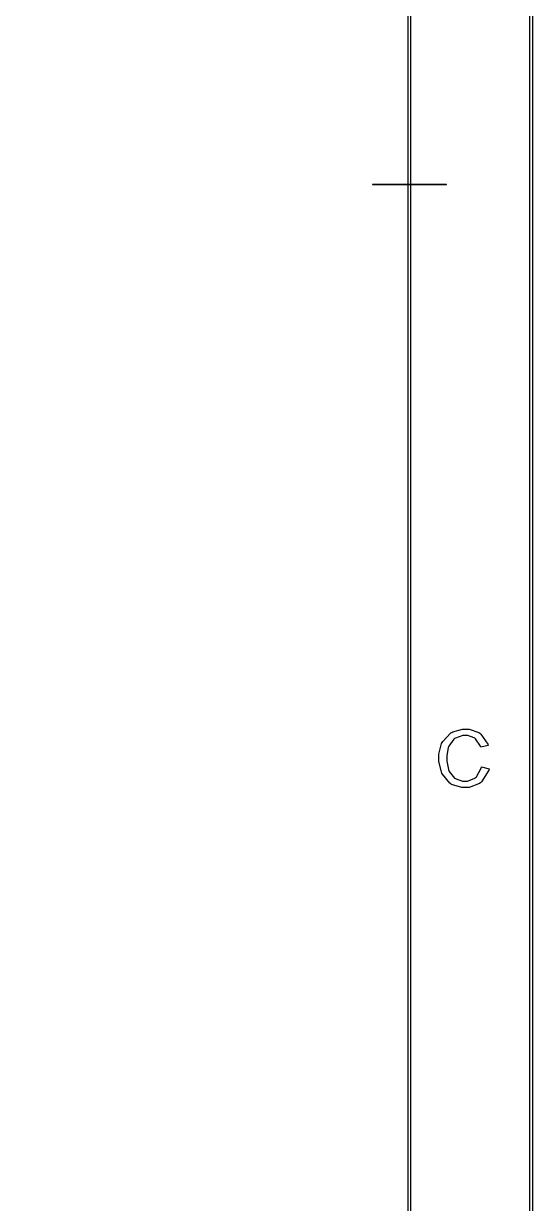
# Model space of a CAD drawing. Extents: x 0.54 to 10.46, y 0.74 to 7.76.
# Drawn here: x 9.767 to 10.465, y 4.523 to 6.142 of the extents above; entities that cross this region are included whole.
import ezdxf

# ---------------------------------------------------------------- set-up
doc = ezdxf.new("R2010")
doc.units = 0
doc.layers.get('0').update_dxf_attribs({"linetype": 'CONTINUOUS'})

msp = doc.modelspace()

# ---------------------------------------------------------------- linework, layer by layer
at = {"color": 0}
for points in [[(10.4631, 0.73899), (0.53689, 0.73899), (0.53646, 0.73899), (0.53516, 0.74029), (0.53516, 0.74072), (0.53516, 7.75928), (0.53516, 7.75971), (0.53646, 7.76101), (0.53689, 7.76101), (10.4631, 7.76101), (10.4635, 7.76101), (10.4648, 7.75971), (10.4648, 7.75928), (10.4648, 0.74072), (10.4648, 0.74029), (10.4635, 0.73899), (10.4631, 0.73899)], [(0.53863, 0.74246), (10.4614, 0.74246), (10.4614, 7.75754), (0.53863, 7.75754), (0.53863, 0.74246)], [(10.296, 0.90609), (0.87115, 0.90609), (0.87071, 0.90609), (0.86941, 0.90739), (0.86941, 0.90782), (0.86941, 7.59218), (0.86941, 7.59261), (0.87071, 7.59392), (0.87115, 7.59392), (10.296, 7.59392), (10.2964, 7.59392), (10.2977, 7.59261), (10.2977, 7.59218), (10.2977, 0.90782), (10.2977, 0.90739), (10.2964, 0.90609), (10.296, 0.90609)], [(0.87289, 0.90956), (10.2943, 0.90956), (10.2943, 7.59044), (0.87289, 7.59044), (0.87289, 0.90956)], [(10.3461, 5.92042), (10.2458, 5.92042), (10.2457, 5.92042), (10.2452, 5.9209), (10.2452, 5.92106), (10.2452, 5.92128), (10.2457, 5.92176), (10.2458, 5.92176), (10.3461, 5.92176), (10.3463, 5.92176), (10.3468, 5.92128), (10.3468, 5.92106), (10.3468, 5.9209), (10.3463, 5.92042), (10.3461, 5.92042)], [(10.395, 5.12196), (10.4053, 5.11936), (10.4048, 5.11724), (10.3951, 5.10118), (10.3937, 5.10004), (10.3923, 5.09896), (10.3779, 5.09337), (10.3731, 5.09337), (10.3679, 5.09337), (10.3539, 5.09765), (10.3527, 5.09847), (10.3513, 5.09933), (10.3413, 5.11171), (10.3407, 5.11333), (10.34, 5.11496), (10.3365, 5.12939), (10.3365, 5.13417), (10.3365, 5.13949), (10.3403, 5.15392), (10.3412, 5.15539), (10.3419, 5.1569), (10.3529, 5.1684), (10.3544, 5.16917), (10.3558, 5.16997), (10.3689, 5.17383), (10.3733, 5.17383), (10.3782, 5.17383), (10.3915, 5.16894), (10.3929, 5.16792), (10.3942, 5.16694), (10.4035, 5.153), (10.404, 5.15121), (10.3939, 5.14882), (10.3934, 5.15022), (10.3868, 5.16054), (10.386, 5.16114), (10.3851, 5.16178), (10.376, 5.16504), (10.373, 5.16504), (10.3693, 5.16504), (10.3591, 5.16146), (10.3581, 5.16075), (10.357, 5.16004), (10.35, 5.15044), (10.3496, 5.14919), (10.3492, 5.148), (10.3472, 5.13769), (10.3472, 5.13422), (10.3472, 5.12993), (10.3496, 5.11817), (10.35, 5.11692), (10.3505, 5.11572), (10.358, 5.1065), (10.3591, 5.10585), (10.36, 5.10525), (10.3691, 5.10215), (10.3722, 5.10215), (10.3759, 5.10215), (10.3858, 5.10633), (10.3869, 5.10715), (10.3879, 5.10801), (10.3946, 5.12033), (10.395, 5.12196)]]:
    msp.add_lwpolyline(points, close=True, dxfattribs=at)

doc.saveas('drawing.dxf')
